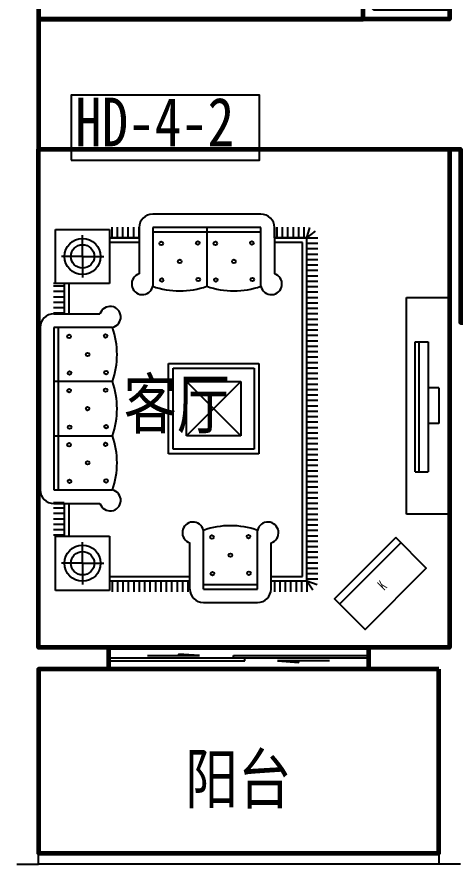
# Model space of a CAD drawing. Extents: x 952153 to 990953, y -827433 to -803533.
# Drawn here: x 971455 to 975503, y -827433 to -819611 of the extents above; entities that cross this region are included whole.
import ezdxf

# ---------------------------------------------------------------- set-up
doc = ezdxf.new("R2010")
doc.units = 0
doc.header["$LTSCALE"] = 1000
doc.header["$MEASUREMENT"] = 0
doc.layers.get('0').update_dxf_attribs({"linetype": 'CONTINUOUS'})
for name, color, linetype in [('Balcony(阳台)', 11, 'CONTINUOUS'), ('Elec(电器)', 33, 'CONTINUOUS'), ('FURN', 8, 'CONTINUOUS'), ('Furniture(家具)', 8, 'CONTINUOUS'), ('WALL', 2, 'CONTINUOUS'), ('WINDOW', 4, 'CONTINUOUS'), ('文字注明', 211, 'CONTINUOUS')]:
    doc.layers.add(name, color=color, linetype=linetype)
for name, color, linetype, lineweight in [('GT_客厅', 2, 'CONTINUOUS', 60), ('GT_过道', 30, 'CONTINUOUS', 60), ('GT_门', 245, 'CONTINUOUS', 60), ('GT_阳台', 6, 'CONTINUOUS', 60), ('GT_餐厅', 3, 'CONTINUOUS', 60), ('文字标注', 121, 'CONTINUOUS', 0)]:
    doc.layers.add(name, color=color, linetype=linetype, lineweight=lineweight)
doc.styles.add('-黑体', font='simhei.ttf', dxfattribs={"width": 0.8})
doc.styles.add('_ZBHZ', font='simhei.ttf', dxfattribs={"width": 0.8})
doc.styles.add('DIM_FONT', font='ZBTXT.shx', dxfattribs={"width": 0.8})

# ---------------------------------------------------------------- blocks, each defined once
blk = doc.blocks.new('电视2')
at = {"layer": 'Furniture(家具)'}
for p, q in [((0, -400), (0, 0)), ((0, 0), (2000, 0)), ((2000, 0), (2000, -400)), ((1590.2, -116.3), (390.2, -116.3)), ((2000, -400), (0, -400))]:
    blk.add_line(p, q, dxfattribs=at)
at = {"layer": 'Furniture(家具)', "ltscale": 30}
for p, q in [((390.2, -82.1), (390.2, -201.7)), ((390.2, -82.1), (1590.2, -82.1)), ((1590.2, -82.1), (1590.2, -201.7)), ((1589.7, -201.7), (390.2, -201.7)), ((835, -300), (835, -201.7)), ((1165, -300), (1165, -201.7)), ((1165, -300), (835, -300))]:
    blk.add_line(p, q, dxfattribs=at)
blk = doc.blocks.new('A$C6CA9292A')
at = {"layer": 'FURN'}
for p, q in [((2038.7, 3587), (1038.7, 3587)), ((140.9, 2945.7), (140.9, 3445.7)), ((140.9, 3445.7), (640.9, 3445.7)), ((640.9, 3445.7), (640.9, 2945.7)), ((663.3, 3367.5), (663.3, 3467.5)), ((713.3, 3367.5), (713.3, 3467.5)), ((763.3, 3367.5), (763.3, 3467.5)), ((813.3, 3367.5), (813.3, 3467.5)), ((863.3, 3367.5), (863.3, 3467.5)), ((913.3, 3367.5), (913.3, 3467.5)), ((913.7, 3462), (913.7, 3035.3)), ((2038.7, 3462), (1038.7, 3462)), ((1038.7, 3462), (1038.7, 2920.3)), ((1538.7, 3462), (1538.7, 2920.3)), ((2038.7, 2920.3), (2038.7, 3462)), ((2163.3, 3367.5), (2163.3, 3467.5)), ((2163.7, 3462), (2163.7, 3035.3)), ((2188.3, 3367.5), (2188.3, 3467.5)), ((2238.3, 3367.5), (2238.3, 3467.5)), ((2288.3, 3367.5), (2288.3, 3467.5)), ((2338.3, 3367.5), (2338.3, 3467.5)), ((2388.3, 3367.5), (2388.3, 3467.5)), ((2438.3, 3367.5), (2438.3, 3467.5)), ((2463.3, 3367.5), (2489.1, 3464.1)), ((390.9, 3195.7), (390.9, 3390.8)), ((640.9, 3367.5), (913.7, 3367.5)), ((913.7, 3367.5), (640.9, 3367.5)), ((2038.7, 3420.3), (1038.7, 3420.3)), ((2163.7, 3367.5), (2463.3, 3367.5)), ((2463.3, 3367.5), (2163.7, 3367.5)), ((2463.3, 3367.5), (2542.6, 3428.4)), ((2463.3, 199.8), (2463.3, 3367.5)), ((2463.3, 3367.5), (2563.3, 3367.5)), ((913.7, 3325.8), (640.9, 3325.8)), ((2421.6, 3325.8), (2163.7, 3325.8)), ((2421.6, 241.4), (2421.6, 3325.8)), ((2463.3, 3317.5), (2563.3, 3317.5)), ((2463.3, 3267.5), (2563.3, 3267.5)), ((2463.3, 3217.5), (2563.3, 3217.5)), ((390.9, 3195.7), (195.8, 3195.7)), ((390.9, 3195.7), (586, 3195.7)), ((390.9, 3195.7), (390.9, 3000.6)), ((2463.3, 3167.5), (2563.3, 3167.5)), ((2463.3, 3117.5), (2563.3, 3117.5)), ((2463.3, 3067.5), (2563.3, 3067.5)), ((2463.3, 3017.5), (2563.3, 3017.5)), ((221.3, 2945.7), (121.3, 2945.7)), ((221.3, 2920.7), (121.3, 2920.7)), ((640.9, 2945.7), (140.9, 2945.7)), ((221.3, 2945.7), (221.3, 2665.1)), ((262.9, 2945.7), (262.9, 2665.1)), ((2463.3, 2967.5), (2563.3, 2967.5)), ((2463.3, 2917.5), (2563.3, 2917.5)), ((221.3, 2870.7), (121.3, 2870.7)), ((221.3, 2820.7), (121.3, 2820.7)), ((2463.3, 2867.5), (2563.3, 2867.5)), ((2463.3, 2817.5), (2563.3, 2817.5)), ((221.3, 2770.7), (121.3, 2770.7)), ((2463.3, 2767.5), (2563.3, 2767.5)), ((221.3, 2720.7), (121.3, 2720.7)), ((221.3, 2670.7), (121.3, 2670.7)), ((125, 2665.1), (551.7, 2665.1)), ((2463.3, 2717.5), (2563.3, 2717.5)), ((2463.3, 2667.5), (2563.3, 2667.5)), ((2463.3, 2617.5), (2563.3, 2617.5)), ((0, 2540.1), (0, 1040.1)), ((666.7, 2540.1), (125, 2540.1)), ((125, 2540.1), (125, 1040.1)), ((166.7, 2540.1), (166.7, 1040.1)), ((2463.3, 2567.5), (2563.3, 2567.5)), ((2463.3, 2517.5), (2563.3, 2517.5)), ((2463.3, 2467.5), (2563.3, 2467.5)), ((2463.3, 2417.5), (2563.3, 2417.5)), ((2463.3, 2367.5), (2563.3, 2367.5)), ((2463.3, 2317.5), (2563.3, 2317.5)), ((1185.6, 2206.9), (2018.9, 2206.9)), ((1185.6, 1373.5), (1185.6, 2206.9)), ((2018.9, 2206.9), (2018.9, 1373.5)), ((2463.3, 2267.5), (2563.3, 2267.5)), ((2463.3, 2217.5), (2563.3, 2217.5)), ((1227.2, 2165.2), (1977.2, 2165.2)), ((1227.2, 1415.2), (1227.2, 2165.2)), ((1977.2, 2165.2), (1977.2, 1415.2)), ((2463.3, 2167.5), (2563.3, 2167.5)), ((2463.3, 2117.5), (2563.3, 2117.5)), ((666.7, 2040.1), (125, 2040.1)), ((1352.2, 2040.2), (1852.2, 2040.2)), ((1352.2, 1540.2), (1352.2, 2040.2)), ((1352.2, 2040.2), (1852.2, 1540.2)), ((1352.2, 1540.2), (1852.2, 2040.2)), ((1852.2, 2040.2), (1852.2, 1540.2)), ((2463.3, 2067.5), (2563.3, 2067.5)), ((2463.3, 2017.5), (2563.3, 2017.5)), ((2463.3, 1967.5), (2563.3, 1967.5)), ((2463.3, 1917.5), (2563.3, 1917.5)), ((2463.3, 1867.5), (2563.3, 1867.5)), ((2463.3, 1817.5), (2563.3, 1817.5)), ((2463.3, 1767.5), (2563.3, 1767.5)), ((2463.3, 1717.5), (2563.3, 1717.5)), ((2463.3, 1667.5), (2563.3, 1667.5)), ((2463.3, 1617.5), (2563.3, 1617.5)), ((2463.3, 1567.5), (2563.3, 1567.5)), ((125, 1540.1), (666.7, 1540.1)), ((1852.2, 1540.2), (1352.2, 1540.2)), ((2463.3, 1517.5), (2563.3, 1517.5)), ((1977.2, 1415.2), (1227.2, 1415.2)), ((2463.3, 1467.5), (2563.3, 1467.5)), ((2463.3, 1417.5), (2563.3, 1417.5)), ((2018.9, 1373.5), (1185.6, 1373.5)), ((2463.3, 1367.5), (2563.3, 1367.5)), ((2463.3, 1317.5), (2563.3, 1317.5)), ((2463.3, 1267.5), (2563.3, 1267.5)), ((2463.3, 1217.5), (2563.3, 1217.5)), ((2463.3, 1167.5), (2563.3, 1167.5)), ((2463.3, 1117.5), (2563.3, 1117.5)), ((125, 1040.1), (666.7, 1040.1)), ((2463.3, 1067.5), (2563.3, 1067.5)), ((2463.3, 1017.5), (2563.3, 1017.5)), ((2463.3, 967.5), (2563.3, 967.5)), ((221.3, 920.7), (121.3, 920.7)), ((221.3, 870.7), (121.3, 870.7)), ((125, 915.1), (551.7, 915.1)), ((221.3, 915.1), (221.3, 612.7)), ((262.9, 915.1), (262.9, 612.7)), ((2463.3, 917.5), (2563.3, 917.5)), ((2463.3, 867.5), (2563.3, 867.5)), ((221.3, 820.7), (121.3, 820.7)), ((2463.3, 817.5), (2563.3, 817.5)), ((221.3, 770.7), (121.3, 770.7)), ((221.3, 720.7), (121.3, 720.7)), ((2463.3, 767.5), (2563.3, 767.5)), ((2463.3, 717.5), (2563.3, 717.5)), ((221.3, 670.7), (121.3, 670.7)), ((1507, 125), (1507, 666.7)), ((2007, 125), (2007, 666.7)), ((2463.3, 667.5), (2563.3, 667.5)), ((221.3, 620.7), (121.3, 620.7)), ((140.9, 112.7), (140.9, 612.7)), ((140.9, 612.7), (640.9, 612.7)), ((390.9, 362.7), (390.9, 557.7)), ((640.9, 612.7), (640.9, 112.7)), ((1382, 125), (1382, 551.7)), ((2132, 125), (2132, 551.7)), ((2463.3, 617.5), (2563.3, 617.5)), ((2463.3, 567.5), (2563.3, 567.5)), ((2463.3, 517.5), (2563.3, 517.5)), ((2463.3, 467.5), (2563.3, 467.5)), ((2463.3, 417.5), (2563.3, 417.5)), ((390.9, 362.7), (195.8, 362.7)), ((390.9, 362.7), (390.9, 167.6)), ((390.9, 362.7), (586, 362.7)), ((2463.3, 367.5), (2563.3, 367.5)), ((2463.3, 317.5), (2563.3, 317.5)), ((640.9, 241.4), (1382, 241.4)), ((2132, 241.4), (2421.6, 241.4)), ((2463.3, 267.5), (2563.3, 267.5)), ((640.9, 199.8), (1382, 199.8)), ((663.3, 199.8), (663.3, 99.8)), ((713.3, 199.8), (713.3, 99.8)), ((763.3, 199.8), (763.3, 99.8)), ((813.3, 199.8), (813.3, 99.8)), ((863.3, 199.8), (863.3, 99.8)), ((913.3, 199.8), (913.3, 99.8)), ((963.3, 199.8), (963.3, 99.8)), ((1013.3, 199.8), (1013.3, 99.8)), ((1063.3, 199.8), (1063.3, 99.8)), ((1113.3, 199.8), (1113.3, 99.8)), ((1163.3, 199.8), (1163.3, 99.8)), ((1213.3, 199.8), (1213.3, 99.8)), ((1263.3, 199.8), (1263.3, 99.8)), ((1313.3, 199.8), (1313.3, 99.8)), ((1363.3, 199.8), (1363.3, 99.8)), ((1507, 166.7), (2007, 166.7)), ((2132, 199.8), (2463.3, 199.8)), ((2163.3, 199.8), (2163.3, 99.8)), ((2213.3, 199.8), (2213.3, 99.8)), ((2263.3, 199.8), (2263.3, 99.8)), ((2313.3, 199.8), (2313.3, 99.8)), ((2363.3, 199.8), (2363.3, 99.8)), ((2413.3, 199.8), (2413.3, 99.8)), ((2463.3, 217.5), (2563.3, 217.5)), ((2463.3, 199.8), (2518.8, 116.6)), ((2463.3, 199.8), (2557.9, 167.6)), ((2463.3, 199.8), (2463.3, 99.8)), ((640.9, 112.7), (140.9, 112.7)), ((1507, 125), (2007, 125)), ((1507, 0), (2007, 0))]:
    blk.add_line(p, q, dxfattribs=at)
for centre, radius in [((390.9, 3195.7), 166.7), ((390.9, 3195.7), 108.3), ((1117.8, 3316.1), 16.7), ((1455.3, 3320.3), 16.7), ((1617.8, 3316.1), 16.7), ((1955.3, 3320.3), 16.7), ((1288.7, 3149.5), 16.7), ((1788.7, 3149.5), 16.7), ((1122, 2978.6), 16.7), ((1459.5, 2982.8), 16.7), ((1622, 2978.6), 16.7), ((1959.5, 2982.8), 16.7), ((266.7, 2456.8), 16.7), ((604.2, 2461), 16.7), ((437.5, 2290.1), 16.7), ((270.8, 2119.3), 16.7), ((608.3, 2123.5), 16.7), ((266.7, 1956.8), 16.7), ((604.2, 1961), 16.7), ((437.5, 1790.1), 16.7), ((270.8, 1619.3), 16.7), ((608.3, 1623.5), 16.7), ((266.7, 1456.8), 16.7), ((604.2, 1461), 16.7), ((437.5, 1290.1), 16.7), ((270.8, 1119.3), 16.7), ((608.3, 1123.5), 16.7), ((1586.2, 604.2), 16.7), ((1923.7, 608.3), 16.7), ((390.9, 362.7), 166.7), ((390.9, 362.7), 108.3), ((1757, 437.5), 16.7), ((1590.3, 266.7), 16.7), ((1927.8, 270.8), 16.7)]:
    blk.add_circle(centre, radius, dxfattribs=at)
for centre, radius, start, end in [((1038.7, 3462), 125, 90, 180), ((2038.7, 3462), 125, 0, 90), ((942.7, 2941.4), 98.2, 107.20504, 347.59336), ((2134.6, 2941.4), 98.2, 192.40664, 72.79496), ((1288.7, 3627.4), 750, 250.52878, 289.47122), ((1788.7, 3627.4), 750, 250.52878, 289.47122), ((125, 2540.1), 125, 90, 180), ((645.6, 2636.1), 98.2, 282.40664, 162.79496), ((-40.4, 2290.1), 750, 340.52878, 19.47122), ((-40.4, 1790.1), 750, 340.52878, 19.47122), ((-40.4, 1290.1), 750, 340.52878, 19.47122), ((125, 1040.1), 125, 180, 270), ((645.6, 944.2), 98.2, 197.20504, 77.59336), ((1411.1, 645.6), 98.2, 12.40664, 252.79496), ((1757, -40.4), 750, 70.52878, 109.47122), ((2103, 645.6), 98.2, 287.20504, 167.59336), ((1507, 125), 125, 180, 270), ((2007, 125), 125, 270, 0)]:
    blk.add_arc(centre, radius, start, end, dxfattribs=at)
at = {"linetype": 'ByBlock', "style": 'DIM_FONT', "width": 0.8, "flags": 9}
for tag in ['XSIZE', 'YSIZE']:
    blk.add_attdef(tag, (2018.9, 1790.2), '', height=0.5, rotation=180, dxfattribs=at)
blk = doc.blocks.new('空调室内机1')
at = {"ltscale": 0.3}
blk.add_line((0, -66.7), (800, -66.7), dxfattribs=at)
blk.add_lwpolyline([(800, 0), (0, 0), (0, -400), (800, -400)], close=True, dxfattribs=at)
at = {"style": '_ZBHZ', "width": 0.65}
blk.add_text('K', height=100, dxfattribs=at).set_placement((377.8, -273.7))
blk = doc.blocks.new('$DorLib2D$00000131')
at = {"color": 0, "linetype": 'Continuous'}
for p, q in [((0.15, 0.125), (0.2319, 0.1973)), ((0.2319, 0.1973), (0.2319, 0.125)), ((-0.5, 0.125), (-0.5, 0)), ((0.0192, 0.125), (-0.5, 0.125)), ((0.0192, 0), (0.0192, 0.125)), ((0.35, 0.125), (0.15, 0.125)), ((-0.5, 0), (0.0192, 0)), ((-0.024, 0), (0.5, 0)), ((-0.024, -0.125), (-0.024, 0)), ((0.5, 0), (0.5, -0.125)), ((-0.35, -0.125), (-0.15, -0.125)), ((-0.2319, -0.1973), (-0.2319, -0.125)), ((-0.15, -0.125), (-0.2319, -0.1973)), ((0.5, -0.125), (-0.024, -0.125))]:
    blk.add_line(p, q, dxfattribs=at)

msp = doc.modelspace()

# ---------------------------------------------------------------- linework, layer by layer
at = {"layer": 'Balcony(阳台)'}
for p, q in [((975353.1, -827332.5, 0), (971653.1, -827332.5, 0)), ((975353.1, -827332.5, 0), (971653.1, -827332.5, 0)), ((975353.1, -827432.5, 0), (971653.1, -827432.5, 0)), ((975353.1, -827432.5, 0), (971653.1, -827432.5, 0))]:
    msp.add_line(p, q, dxfattribs=at)
at = {"layer": 'GT_客厅'}
msp.add_lwpolyline([(975453.1, -820832.8), (975453.1, -825432.5), (971653.1, -825432.5), (971653.1, -820832.8), (975453.1, -820832.8)], dxfattribs=at)
at = {"layer": 'GT_过道'}
msp.add_lwpolyline([(971653.1, -819632.5), (971653.1, -820832.8), (975553.1, -820832.8), (975553.1, -822432.5), (976553.1, -822432.5), (976553.1, -818432.5), (974753.1, -818432.5), (974753.1, -819532.5), (975453.1, -819532.5), (975453.1, -819632.5), (971653.1, -819632.5)], dxfattribs=at)
at = {"layer": 'GT_门'}
msp.add_lwpolyline([(974703.1, -825432.5), (974703.1, -825632.5), (972303.1, -825632.5), (972303.1, -825432.5), (974703.1, -825432.5)], dxfattribs=at)
at = {"layer": 'GT_阳台'}
msp.add_lwpolyline([(975353.1, -825632.5), (971653.1, -825632.5), (971653.1, -827332.5), (975353.1, -827332.5), (975353.1, -825632.5)], dxfattribs=at)
at = {"layer": 'GT_餐厅'}
msp.add_lwpolyline([(974653.1, -816632.5), (971653.1, -816632.5), (971653.1, -819632.5), (974653.1, -819632.5), (974653.1, -816632.5)], dxfattribs=at)
at = {"layer": 'WALL'}
for p, q in [((971653.1, -825432.5), (971653.1, -814832.5)), ((974653.1, -818332.5), (974653.1, -819632.5)), ((975453.1, -819532.5), (975453.1, -819632.5)), ((974653.1, -819632.5), (975453.1, -819632.5)), ((975453.1, -822532.5), (975453.1, -820832.8)), ((975453.1, -820832.8), (975553.1, -820832.8)), ((975453.1, -822532.5), (975453.1, -825432.5)), ((972303.1, -825432.5), (971653.1, -825432.5)), ((972303.1, -825632.5), (972303.1, -825432.5)), ((975453.1, -825432.5), (974703.1, -825432.5)), ((974703.1, -825432.5), (974703.1, -825632.5)), ((971653.1, -827432.5), (971653.1, -825632.5)), ((971653.1, -825632.5), (972303.1, -825632.5)), ((974703.1, -825632.5), (975353.1, -825632.5)), ((975353.1, -825632.5), (975353.1, -826732.5)), ((975353.1, -826732.5), (975353.1, -827432.5)), ((971453.1, -827432.5), (971653.1, -827432.5)), ((975553.1, -827432.5), (975353.1, -827432.5))]:
    msp.add_line(p, q, dxfattribs=at)
at = {"layer": 'WINDOW'}
msp.add_line((974703.1, -825632.5, 0), (972303.1, -825632.5, 0), dxfattribs=at)
at = {"layer": '文字注明', "elevation": 0}
msp.add_lwpolyline([(971956.9, -820933.6), (973696.8, -820933.6), (973696.8, -820333.6), (971956.9, -820333.6), (971956.9, -820933.6)], dxfattribs=at)

# ---------------------------------------------------------------- block references
at = {"layer": 'Elec(电器)', "extrusion": (0, 0, -1), "xscale": -1, "zscale": -1, "rotation": 315.0000000000091}
msp.add_blockref('空调室内机1', (-974388.7, -824984.2, 0), dxfattribs=at)
at = {"layer": 'FURN'}
msp.add_blockref('A$C6CA9292A', (971670.9, -825017.9, 0), dxfattribs=at)
at = {"layer": 'Furniture(家具)', "rotation": 90}
msp.add_blockref('电视2', (975053.1, -824201.2, 0), dxfattribs=at)
at = {"layer": 'WINDOW', "xscale": 2400, "yscale": -200, "zscale": 2400, "rotation": 179.9999999999966}
msp.add_blockref('$DorLib2D$00000131', (973503.1, -825532.5), dxfattribs=at)

# ---------------------------------------------------------------- texts
at = {"layer": '文字标注', "style": '-黑体', "width": 0.8}
for s, p in [('客厅', (972441.7, -823408.6, 0)), ('阳台', (973008.6, -826871.2, 0))]:
    msp.add_text(s, height=450, rotation=360, dxfattribs=at).set_placement(p)
at = {"layer": '文字注明', "style": '-黑体', "width": 0.8}
msp.add_text('HD-4-2', height=450, rotation=360, dxfattribs=at).set_placement((971992.9, -820805.4, 0))

doc.saveas('drawing.dxf')
